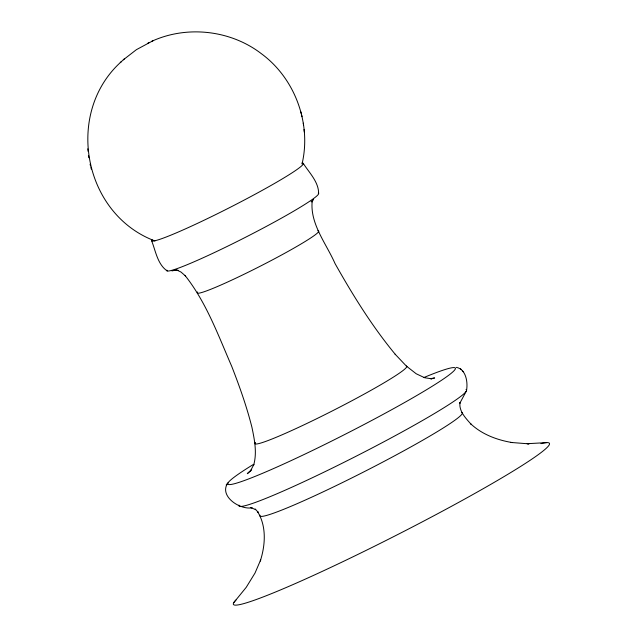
<?xml version="1.0" encoding="UTF-8"?>
<svg xmlns="http://www.w3.org/2000/svg" width="637" height="637" viewBox="0 0 637 637"><rect width="100%" height="100%" fill="white"/><g stroke="black" fill="none" stroke-linecap="round" stroke-linejoin="round"><path stroke-width="0.96" d="M318.627 193.521C318.723 181.975 309.248 172.731 303.355 163.542M466.587 390.178C467.956 381.945 465.958 369.142 456.331 367.35M253.645 465.185C257.205 452.74 254.505 439.793 251.965 427.443C246.726 406.589 239.52 386.325 231.709 366.315C218.188 335.237 206.324 302.424 185.12 275.574L185.439 275.909L180.932 271.999L177.245 270.263L178.129 270.343L174.204 270.008M302.042 164.012C311.604 123.467 294.979 78.431 261.449 53.755C230.721 30.09 187.031 25.138 151.789 41.278M227.64 483.3C218.929 496.255 240.149 510.237 252.117 507.729L250.739 507.609L255.716 509.624L255.198 509.082L258.096 512.196L257.587 511.654C266.688 526.393 265.382 545.137 260.294 561.038L260.684 559.867L255.015 573.045L246.232 587.314L233.827 602.554M466.212 391.293L459.667 403.516L460.002 402.496C458.728 411.088 465.695 418.151 470.91 424.059L470.385 423.509C481.763 434.362 496.948 440.008 512.236 442.572L510.54 442.42L529.029 443.87L527.165 443.702L546.681 442.619M250.564 470.783L253.932 464.341M313.523 199.333L311.955 201.937L312.178 201.268C309.916 223.905 326.383 243.772 335.03 263.543C352.914 295.313 372.215 326.478 395.505 354.61L395.147 354.228L406.756 366.482M226.199 484.996L228.126 482.735M121.484 61.51C64.218 112.638 83.105 213.992 154.966 240.961M251.687 469.461L247.291 473.697L250.962 470.632M123.331 59.806L136.429 49.654L153.286 40.593M120.282 62.617L124.541 58.684M311.119 201.722L312.663 200.352M147.983 43.037L149.48 42.353M431.647 378.697L434.657 377.94L430.397 378.697M171.95 270.916L176.648 269.873M430.684 378.704L431.878 378.816L424.648 377.741L416.192 373.76L406.374 366.084A85.135 5.94 -27 0 1 330.412 411.884A85.135 5.94 -27 0 1 255.437 442.436M167.213 270.948C157.466 264.347 155.635 250.803 151.55 240.563M460.463 368.712L461.061 369.341M462.653 371.084L463.258 371.721M300.799 111.754L301.213 113.394M301.564 114.851L302.026 116.667M90.9 167.475L91.314 169.116M90.08 164.203L90.55 166.026M303.284 123.148L303.562 125.37M304.032 129.494L304.351 132.05M88.551 155.5L88.83 157.721M87.763 148.819L88.073 151.383M301.978 163.048A85.135 5.94 -27 0 1 230.419 207.208A85.135 5.94 -27 0 1 152.036 239.496M540.924 443.647A177.365 12.374 -27 0 1 403.086 531.807A177.365 12.374 -27 0 1 235.977 600.054M461.809 412.497A113.513 7.915 -27 0 1 364.125 471.738A113.513 7.915 -27 0 1 260 515.222M466.013 389.573A127.703 8.91 -27 0 1 356.123 456.211A127.703 8.91 -27 0 1 238.979 505.133M423.804 377.55A127.703 8.91 -27 0 1 423.677 391.452A127.703 8.91 -27 0 1 266.099 471.802A127.703 8.91 -27 0 1 253.375 464.453M317.823 230.801A68.111 4.754 -27 0 1 259.808 266.425A68.111 4.754 -27 0 1 197.661 291.961M318.245 193.115A85.135 5.94 -27 0 1 244.99 237.545A85.135 5.94 -27 0 1 166.886 270.16"/></g></svg>
